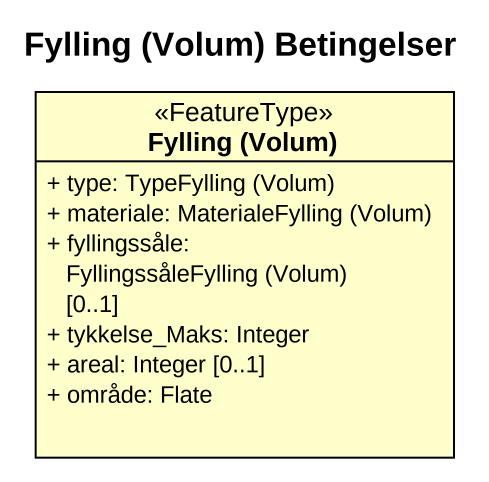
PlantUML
@startuml
title Fylling (Volum) Betingelser
hide circle
hide empty members
skinparam classAttributeIconSize 0
class "Fylling (Volum)" as Fylling_Volum <<FeatureType>> {
  {field} + type: TypeFylling (Volum)
  {field} + materiale: MaterialeFylling (Volum)
  {field} + fyllingssåle: FyllingssåleFylling (Volum) [0..1]
  + tykkelse_Maks: Integer
  + areal: Integer [0..1]
  + område: Flate
}
@enduml
